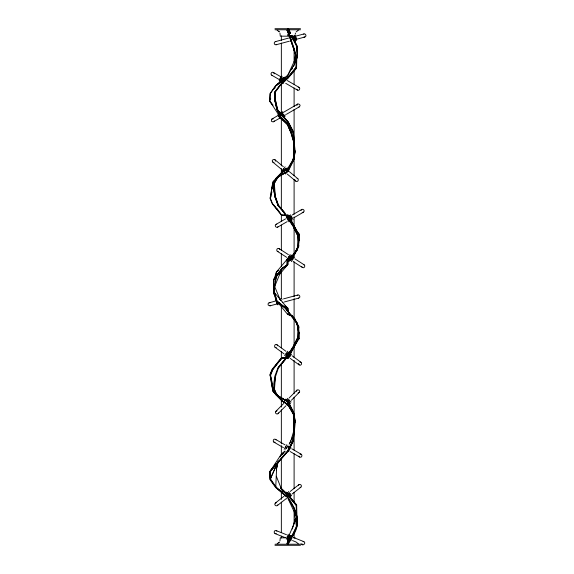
<?xml version="1.0" encoding="UTF-8"?>
<svg xmlns="http://www.w3.org/2000/svg" width="574" height="574" viewBox="0 0 574 574"><rect width="100%" height="100%" fill="white"/><g stroke="black" fill="none" stroke-linecap="round" stroke-linejoin="round"><path stroke-width="0.86" d="M293.895 141.477L293.479 158.84L287.725 168.569L282.422 171.863L273.131 181.52L271.803 187.296L270.921 194.859M293.536 158.524L293.96 141.118L292.51 131.317L287.725 122.075L276.898 109.964M294.175 151.895L294.01 158.84L288.256 168.699M294.304 146.686L294.448 140.608M294.763 151.364L292.79 161.129M275.412 161.165C275.742 157.843 270.411 159.845 272.829 162.133L281.339 169.187M298.193 330.337L297.899 337.16L293.479 346.05M298.745 333.063L296.894 323.32M299.19 332.533L299.176 332.999L297.447 323.463L285.063 307.456L276.661 300.783L274.006 291.441M296.026 68.213L296.471 57.852L293.737 48.539L287.624 31.455L293.816 49.091L296.471 58.426M296.679 505.823L288.543 495.556L281.081 488.359M296.349 526.982L296.873 517.196L293.917 508.284L287.624 497.565L275.649 486.881M270.562 99.797L270.655 98.19M280.492 117.318L287.086 123.97L290.58 131.776L293.816 142.474M281.023 117.318L287.617 123.97L291.111 131.776L294.347 142.474M276.159 487.226L270.691 479.24L270.548 471.197M292.69 440.882L287.624 450.942M293.816 432.322L293.458 414.155L287.725 404.383L282.322 401.154L273.231 391.619L269.938 374.6L272.148 369.269L281.439 357.824L288.155 357.824L297.002 341.695L287.997 357.932L281.561 357.932L272.27 369.599L270.117 375.202M294.39 431.899L293.02 441.75L288.155 451.071L276.216 464.431M272.141 188.975L272.341 187.296M271.875 191.931L270.964 196.968M273.877 183.967C274.896 179.504 278.074 175.938 282.422 174.431M272.327 370.015L278.871 361.261M281.978 77.691L281.554 77.741M296.894 105.458C297.124 102.129 302.046 104.992 299.291 106.85L286.404 114.326M296.464 391.303C296.55 388.318 301.221 390.27 299.183 392.437L291.391 400.272M295.237 422.141L293.587 412.397L287.911 401.506M294.297 61.978L295.438 54.221M274.559 294.354L273.576 292.941L273.999 291.054M274.702 286.842L276.532 275.699L282.853 267.879M295.165 34.297L295.51 33.07M298.71 246.239L298.789 245.816M293.465 160.706L295.237 151.816L294.067 141.541M293.988 158.926L294.067 158.524M275.219 281.669L276.532 275.699M272.715 185.646L273.475 182.345M272.499 186.981L273.583 182.252M276.438 468.75L277.644 463.892M276.316 470.07L277.321 464.61L279.05 460.556M274.3 279.029L276.23 272.234L278.333 270.569M274.91 278.368L276.754 271.617L287.208 259.226L291.384 257.647M279.251 274.781L287.086 265.41L287.108 259.161L292.137 257.202M295.366 518.831L292.231 529.02M295.452 518.81L293.838 524.478L287.868 538.075L290.272 540.091M295.172 521.379L295.897 518.831M292.353 535.111L288.012 537.651M293.917 430.543L290.681 441.241L289.153 444.247M294.448 430.543L293.414 433.951L294.39 431.06L295.337 421.208L293.565 412.311L288.256 401.692L286.964 400.939M291.707 439.612L292.446 437.173M292.41 441.7L292.553 441.241M293.084 441.241L288.155 450.942L270.024 471.986L270.318 477.03M280.428 79.7L280.593 80.095M281.368 77.633C281.504 75.797 278.67 81.336 280.442 79.327M288.579 77.038L280.37 84.887L274.523 92.407L274.659 94.81M296.421 58.62L297.547 55.226L297.102 45.884L294.153 39.958M294.548 64.733L295.897 60.679M296.428 59.057L297.504 55.822L297.102 46.458L292.618 37.123L289.805 35.71M279.947 540.93L280.291 537.824L285.802 537.824M278.282 362.029L282.092 357.932L272.801 369.599L270.648 375.202M288.657 539.058L287.725 541.562L288.256 541.562L288.973 539.747M296.227 31.864L298.351 30.214M277.134 543.786L279.229 542.136M288.492 539.538L288.22 540.285L288.528 539.481M287.481 539.187L288.973 535.183M288.155 538.39L292.518 535.894L297.002 526.559L297.404 517.196L294.067 507.839M287.603 540.371L288.485 538.017M288.916 536.855L289.095 536.374M289.253 535.958L289.59 534.997M289.009 538.326L287.825 541.497L287.725 544.252L289.978 539.782M288.751 540.349L288.995 539.639M290.279 536.245L290.509 535.628M289.554 539.704L291.011 535.815M289.963 540.12L291.463 536.123M286.275 539.23L288.234 534.265M290.724 541.002L292.675 536.03M276.467 463.419L270.117 471.261L270.447 476.872M289.892 443.035L290.824 440.775M274.107 121.222L274.264 120.834M301.063 210.407C301.917 207.551 305.92 210.651 303.395 212.215L293.845 217.754M278.562 412.871C277.881 415.433 274.028 413.187 275.893 411.321L283.692 403.486M272.679 369.269L270.218 375.109L271.064 378.747M274.645 286.562L282.021 268.56L287.086 265.41M274.781 182.604L277.988 177.158L288.155 171.325L293.486 160.62L295.136 150.876M270.72 478.106L277.83 462.178M280.098 456.89L281.095 454.558L284.711 451.15M270.541 478.479L278.081 461.388M296.622 56.173L287.725 75.323L283.75 78.796M298.279 246.311L294.484 253.952L291.527 257.468M297.605 249.403L288.442 261.364M294.01 346.05L298.064 337.899M296.55 341.085L290.487 351.46M297.318 339.543L298.473 337.225L298.875 326.929C296.263 321.892 294.247 314.774 287.739 313.856M298.444 338.918L298.645 332.999M298.745 338.581L296.17 342.355M298.975 338.918L299.176 338.517M296.371 515.567L296.449 511.922M296.901 515.567L296.658 504.804L288.815 495.592M296.471 527.133L292.051 536.023L287.624 538.24L289.841 540.026L287.624 544.317L288.155 544.317L290.372 540.026L288.155 538.24L292.582 536.023C301.917 524.019 295.947 508.6 288.155 497.565L275.75 486.946L276.79 464.61M287.624 171.325L292.934 160.706L294.706 151.816L293.859 142.029L290.903 132.264L287.725 124.644L280.571 117.735L269.938 101.397L270.261 93.777L275.728 85.799L287.725 75.452L294.017 64.733L296.973 55.822L296.449 46.035L292.087 37.123L287.725 34.634L287.725 35.394M288.65 30.738L288.256 30.042M293.637 431.483L294.763 421.718L293.056 412.397L287.811 401.879M287.624 451.071L292.489 441.75L293.881 431.562M279.172 542.279L278.598 542.925M280.722 79.047L281.073 78.286M288.413 353.821L288.65 353.448L284.352 360.171L278.017 367.547L274.781 376.401L273.834 383.855L273.977 389.717M296.471 341.695L287.466 357.932L296.069 342.291L298.681 338.581L298.681 332.798L296.916 323.463L284.532 307.456L276.826 301.336M277.83 504.883C276.833 507.344 273.296 504.632 275.377 503.018L284.094 496.216M298.387 485.339C299.384 482.885 302.928 485.597 300.841 487.211L292.13 494.006M284.18 449.313L286.835 444.685M288.32 451.716L290.975 447.089M281.26 84.17L274.889 92.665M291.635 69.583L292.482 68.119M293.321 66.649L294.168 65.185M287.725 78.021L296.17 67.682L296.571 57.924L290.681 39.592M288.421 170.758L288.155 171.203C280.607 174.037 272.184 180.315 274.365 189.398L275.211 196.617L278.447 205.47L284.783 212.846M287.316 259.025L290.186 254.526M291.341 261.622L294.211 257.123M286.699 356.44L288.134 354.251M285.658 358.033L293.716 345.713L297.942 337.225L298.279 326.778M285.701 358.786L278.526 367.841M287.775 355.737L284.883 360.171L278.548 367.547L275.434 376.738L274.551 387.852M296.6 342.291L299.212 338.581L299.212 332.798M287.725 357.753L281.375 358.341M270.117 471.261L280.571 455.354L283.735 452.369M285.759 355.887L288.134 352.343M285.608 357.071L289.167 351.754M286.046 357.372L289.612 352.056M287.007 356.892L287.38 356.339M289.454 354.201L289.762 353.742M290.143 353.168L290.43 352.745M288.557 356.497L288.844 356.067M289.153 355.607L290.336 353.835M285.45 449.22L287.832 445.682M286.483 448.631L286.77 448.208M287.545 447.06L287.976 446.421M288.413 446.723L288.787 446.17M288.421 447.663L289.224 446.472M289.296 447.318L289.662 446.773M287.811 450.482L269.493 471.986L269.938 479.548L275.685 487.556L285.637 495.958M288.535 449.406L288.844 448.947M289.153 448.488L289.44 448.064M289.683 447.691L290.035 447.175M288.844 258.508L290.918 255.516M289.224 258.888L291.965 254.942M288.995 260.158L289.289 259.742M289.518 259.398L292.396 255.251M289.188 260.811L292.833 255.559M289.626 261.12L293.271 255.861M290.666 260.553L293.099 257.044M273.576 280.148L277.106 274.989M273.332 181.319L270.038 198.417L272.248 203.748L281.54 215.193L288.256 215.193L290.365 219.031M274.286 88.92L275.283 87.528M284.582 355.571L287.703 351.252M288.449 358.398L291.57 354.079M278.211 226.587C276.89 228.875 273.755 225.711 276.037 224.391L285.587 218.852M290.925 257.446L291.714 256.42M287.725 261.565L288.822 260.151M289.59 259.204L297.016 249.554L298.745 240.018M288.256 261.565L289.353 260.151M290.925 258.128L289.798 259.591M291.283 257.582L294.261 254.088L298.243 246.088L297.798 235.857L293.379 226.967M292.632 255.911L297.547 249.554L299.312 240.219L299.312 234.436L296.701 230.726L288.256 215.329L287.567 215.085L296.17 230.726L298.781 234.436L298.781 240.219M293.96 254.426L294.383 253.88M294.491 254.426L294.914 253.88M275.592 376.035L274.365 383.855L274.365 387.256L274.508 389.717L275.893 392.831M278.562 367.152L284.187 360.285M281.791 170.944L285.17 166.826M285.479 174.008L287.603 171.411M288.363 170.485L288.858 169.882M273.662 181.52L282.953 171.863L287.502 169.151M275.262 180.186L273.776 183.902L273.733 189.162L274.781 196.681M290.674 441.851L291.212 441.241M275.785 178.406L282.422 171.734M276.316 178.406L282.953 171.734M289.138 398.004L296.93 390.169M287.538 401.879L289.231 400.178M278.146 413.589L285.945 405.746M281.626 454.558L285.242 451.15M281.102 455.354L283.004 453.568M276.23 463.692L269.837 471.62L270.16 479.24L276.216 487.556L286.828 496.539M280.112 85.11L287.624 78.078L296.579 67.194M280.643 85.11L288.155 78.078L296.557 68.213L296.801 57.45M280.399 80.331L283.542 77.454M279.976 81.443L284.69 77.131M280.327 81.838L285.048 77.526M281.002 81.946L281.375 81.601L281.353 112.985M281.863 81.156L283.047 80.08M284.223 78.997L285.4 77.921M281.045 82.627L282.013 81.745M282.795 81.027L283.405 80.475M282.071 215.193L281.906 214.741M284.23 78.882L284.568 78.581L284.087 78.982M284.116 79.083L287.918 75.768M274.96 91.876L274.846 99.553L276.69 108.407L280.995 118.459L287.624 124.702L290.724 132.242M275.491 91.876L275.377 99.553L277.22 108.407L281.525 118.459L288.155 124.702L291.255 132.242M281.547 80.669L281.073 81.07L281.554 80.676M281.755 80.46L275.785 85.461L270.038 93.469L269.593 101.031L272.973 105.15M276.316 85.461L278.971 83.244M276.259 85.799L283.226 79.958M287.725 31.67L287.725 28.7L289.942 32.991L288.83 33.888M288.779 33.78L289.841 32.926L287.725 28.829L288.256 28.829L290.372 32.926L288.787 34.203M288.808 34.332L290.473 32.991L288.256 28.829M276.754 271.617L278.089 270.555M290.179 491.473L298.889 484.678M288.744 494.623L289.999 493.64M277.335 505.551L286.046 498.749M278.368 115.288L271.595 119.284L271.344 121.222L273.138 121.968L279.961 118.065M297.196 295.416C299.061 293.544 301.278 297.411 298.731 298.1L284.367 301.967M299.183 392.437L298.057 392.903M275.893 411.321L277.02 410.855M287.725 541.562L288.256 541.562M285.084 170.169L286.914 169.086L283.262 171.267L284.618 170.464M287.624 264.578L282.322 267.879L273.475 279.438L273.475 291.441L276.13 300.783M287.402 265.044L281.92 268.496L273.475 280.076L274.221 292.281M285.701 170.141L286.806 169.474L285.694 170.119M287.725 171.267L277.457 177.158L275.247 180.272L273.92 183.386L273.834 189.226M300.841 487.211L300.08 487.534M275.377 503.018L276.553 502.688M283.549 112.282L297.691 104.073M280.37 117.283A1.607 0.409 60.1 0 1 280.162 117.813A1.607 0.409 60.1 0 1 279.201 116.658L279.918 116.242M281.87 115.109L283.204 114.334A1.607 0.409 60.1 0 1 283.004 113.953M282.702 170.299L286.383 168.16M282.049 171.296L287.567 168.089M282.315 171.755L287.832 168.548M282.946 172.006L284.625 171.03M286.053 170.198L286.72 169.811M292.252 214.977L301.802 209.438M290.408 217.905L291.786 217.101M277.629 227.168L287.179 221.629M277.68 176.907L287.624 171.203L292.955 160.62L294.663 151.299L293.536 141.541M288.557 38.092L275.362 41.651C273.368 42.11 274.228 45.346 276.187 44.743L289.382 41.192M276.187 44.743L276.568 44.585M303.624 34.088C305.619 32.883 307.083 36.471 304.83 37.03L296.693 39.219M298.903 107.008L299.291 106.85M271.925 119.026L273.138 118.868M303.395 212.215L302.189 212.373M276.037 224.391L276.833 224.183M275.613 301.006L268.79 302.907L268.044 303.876L268.202 305.095L269.995 305.842L277.177 303.904M269.995 305.842L270.383 305.677M287.624 258.537L291.606 257.202M276.281 533.598C273.525 534.695 273.446 529.623 276.23 530.634L286.483 534.717M287.725 542.724C284.618 543.556 289.669 544.934 288.478 543.076M295.868 36.126L304.005 33.931M294.311 38.2L295.825 37.798L295.136 36.32L295.101 37.159M283.542 298.875L297.906 295M304.83 37.03L304.012 37.023M275.362 41.651L275.771 41.593M298.322 298.15L298.731 298.1M269.17 302.742L269.995 302.742M275.104 442.267C272.219 442.949 272.88 437.926 275.491 439.332L285.041 444.879M300.051 454.134C302.936 453.453 302.276 458.475 299.664 457.069L290.114 451.523M276.288 347.614C273.346 347.988 274.523 343.058 276.977 344.737L285.895 351.252M299.858 362.036C302.799 361.656 301.623 366.592 299.176 364.913L290.25 358.398M303.079 541.555C307.004 541.834 303.366 547.108 300.869 543.887M274.975 28.7L300.475 28.7M274.975 29.769L287.725 29.769M288.55 29.769L300.475 29.769M287.725 30.013L286.663 30.408L287.725 31.276M277.099 30.214L279.229 31.864M287.624 31.455L288.256 31.527L294.347 49.091M287.725 31.527L288.256 31.527M289.375 36.176L280.291 36.176L279.947 33.07M290.25 36.176L294.914 36.176M283.965 212.846L287.725 218.084M284.352 212.911L278.06 205.628M285.881 215.085L281.662 215.085L272.37 203.418L270.218 197.815M293.888 537.824L295.165 537.824M298.351 543.786L296.227 542.136M274.975 544.231L300.475 544.231M274.975 545.3L300.475 545.3M273.999 162.492L272.829 162.133M298.25 87.14C300.876 87.14 299.728 91.445 297.454 90.125L285.716 83.316M298.781 234.436L299.312 235.161M278.175 251.599C275.542 251.469 276.883 247.215 279.108 248.642L288.385 254.634M303.359 264.557C305.992 264.679 304.643 268.933 302.419 267.506L293.142 261.514M287.065 498.914L286.555 498.706M297.067 178.349C299.664 178.787 297.827 182.848 295.789 181.169L287.28 174.116M291.384 315.435L287.208 313.856L276.754 301.192M288.256 314.48L292.238 315.815M287.725 314.48L291.707 315.815L294.362 318.929L298.344 326.929M295.875 39.384L295.825 37.798M293.644 537.565L303.897 541.648M287.258 536.747L288.736 537.336M290.222 537.924L291.7 538.512M275.061 533.612L285.314 537.694M292.475 540.543L295.804 541.878M280.743 76.729L273.375 72.446C271.638 71.363 269.981 74.268 271.782 75.223L279.488 79.7M271.782 75.223L272.162 75.381M289.734 35.516L292.683 36.994M289.942 35.889L292.152 36.994M294.067 48.438L297.002 58.426M275.986 394.79L273.03 391.497M282.953 398.657L278.01 395.802M277.78 396.11L287.725 401.814L288.729 403.701M302.72 544.626L301.845 543.772M276.23 530.634L276.898 531.129M282.659 398.801L287.768 401.786M287.309 80.539L299.047 87.356M280.392 78.373L283.104 79.951M291.707 448.746L301.257 454.292M285.508 446.995L286.885 447.799M273.898 442.109L283.448 447.655M288.256 401.814L278.089 395.859L275.879 392.745L274.551 389.631M285.45 400.336L277.558 395.859L275.348 392.745L274.02 389.631L274.02 387.852M286.957 400.953L287.409 401.226M284.718 305.87L287.617 307.671L287.739 311.388M285.228 306.559L288.256 308.439L288.256 311.89M294.864 258.817L304.141 264.808M288.751 256.779L290.092 257.64M291.434 258.508L292.776 259.376M277.386 251.34L286.663 257.331M287.567 215.085L296.148 230.554M292.123 355.801L301.049 362.323M286.139 353.412L290.006 356.239M275.104 347.327L284.022 353.842M299.664 457.069L298.918 456.093M275.491 439.332L276.072 439.921M297.454 90.125L296.715 89.157M273.375 72.446L273.956 73.034M284.776 307.836L276.654 301.4L274.121 292.216M286.634 493.496L289.511 496.546L288.837 495.714M289.741 540.091L287.624 538.39L287.768 538.01L291.987 535.894L296.55 526.179M274.86 159.665L283.362 166.718M289.31 171.64L297.813 178.693M283.477 168.885L285.321 170.413M302.419 267.506L301.723 266.501M279.108 248.642L279.66 249.26M287.122 496.969L283.326 493.654L276.309 476.212M280.743 487.907L286.376 493.181M280.829 488.847L288.012 495.556L296.17 505.4L296.342 510.071M287.452 494.795L287.818 495.14M299.176 364.913L298.523 363.45M276.977 344.737L277.615 345.778M287.352 398.291L291.111 402.065M286.978 399.425L289.985 402.446M285.852 399.045L290.358 403.579M285.472 399.425L289.985 403.953M285.099 399.798L286.29 400.996M287.739 402.46L289.605 404.333M288.306 403.78L289.231 404.713M284.223 401.944L287.725 405.466M275.685 394.611L282.322 401.283L287.624 404.448L293.379 414.177L293.816 432.409M287.531 492.542L290.451 495.649M286.412 492.133L290.796 496.79M286.024 492.499L290.408 497.156M286.283 493.554L289.382 496.84M295.789 181.169L295.215 180.085M281.482 112.64L283.951 115.317M280.37 112.224L284.704 116.924M279.983 112.583L284.309 117.29M279.588 112.949L283.922 117.648M283.047 116.156L283.47 116.622L282.408 115.446M278.16 205.693L274.96 196.982M278.971 211.756L280.004 212.904M281.396 114.886L280.385 113.767L281.762 115.295M277.515 109.921L288.256 121.946L293.12 131.267L294.491 141.118M277.429 109.964L288.256 122.075L293.185 131.783M278.175 111.263L287.725 121.946L292.589 131.267M278.699 31.154L279.172 31.721M291.527 315.621L294.484 319.137M289.97 497.572L293.888 502.178M274.781 292.948L287.086 307.671L287.208 310.57M270.117 101.828L272.808 105.107M277.895 205.176L284.087 212.732L293.615 227.225L297.942 235.857L298.358 245.88M290.717 40.776L290.48 40.41M279.459 298.911L280.119 299.75M275.061 197.047L273.834 189.398M276.661 208.276L278.813 211.053M273.812 205.083L277.938 210.421M294.591 318.592L295.014 319.137M288.37 491.531L291.628 495.749M273.231 391.698L271.703 385.721L270.82 378.158M275.348 296.119L273.576 293.579L273.576 290.91M293.127 36.112L295.524 39.642M292.087 35.531L295.682 40.826M291.649 35.832L295.244 41.127M291.212 36.133L292.539 38.092M294.806 41.428L293.005 38.781L293.249 39.283M290.774 36.435L291.298 37.21M292.876 39.534L293.163 39.965M298.207 232.879L299.276 234.501L299.076 234.099M288.335 401.857L289.081 403.35M290.458 214.791L293.113 219.412M286.318 217.194L288.973 221.815M289.411 217.316L288.923 216.448L289.655 217.768M290.014 219.412C291.743 222.547 287.251 214.339 288.987 217.539M289.913 218.256L290.179 218.737M291.205 220.574L297.102 231.322M288.155 218.02L288.557 218.751M287.624 218.02L288.126 218.816M294.835 36.887L294.519 36.485L294.44 36.994M289.92 215.831L291.908 219.612M288.952 215.135L291.936 220.803M288.485 215.386L291.463 221.055M288.012 215.637L290.996 221.306M288.564 218.974L289.066 219.914M289.267 220.308L289.561 220.861M294.232 40.18L293.393 38.515M292.733 37.138L292.231 36.815L292.919 37.547M288.579 402.345L288.787 402.754M287.725 401.692L293.034 412.311L293.68 415.547M288.399 404.799L282.853 401.154L273.662 391.554L270.469 374.6M287.624 404.318L287.868 404.799M293.996 40.697L295.101 42.921M298.545 234.099L298.745 234.501M293.91 226.967L298.329 235.857L298.774 246.088C296.162 251.132 294.146 258.243 287.639 259.161L287.517 265.346L282.451 268.496L274.006 280.076L274.408 292.066L277.185 301.4L285.386 307.829L297.504 323.614M296.794 323.255L296.973 323.614M288.736 500.09L296.894 517.64M280.571 117.735L276.768 108.816L274.681 99.984L274.803 97.214M270.469 101.397L270.648 101.828M273.977 284.912L280.342 300.166M288.155 31.455L291.255 39.749M288.256 34.634L288.399 35.007M274.803 196.279L278.017 205.535M295.266 37.949L295.38 38.343M277.543 109.125L275.333 100.228L275.183 97.709M277.012 109.125L274.803 100.228L274.358 92.665L280.729 84.17L287.911 77.461L296.048 67.194M298.81 326.778L298.889 327.202M294.067 510.178L296.471 526.559M274.114 73.422L274.164 73.831M273.92 188.724L274.702 195.44M271.351 378.158L272.241 385.721L273.561 391.497L282.853 401.283L288.155 404.448L293.91 414.177L294.347 432.409M299.276 240.018L299.291 240.484M298.372 236.05L294.146 227.304L284.618 212.732L278.426 205.176L275.333 196.279L274.451 185.165M294.103 50.218L294.103 61.877M294.103 70.839L294.103 84.292M294.103 87.879L294.103 106.707M294.103 109.397L294.103 138.98M294.103 153.33L294.103 175.744M294.103 179.332L294.103 214.296M294.103 216.986L294.103 257.339M294.103 261.816L294.103 296.787M294.103 298.58L294.103 357.753M294.103 360.443L294.103 393.621M294.103 397.208L294.103 416.035M294.103 433.069L294.103 450.109M294.103 453.69L294.103 488.661M294.103 492.248L294.103 502.106M294.103 511.972L294.103 523.631M294.103 532.593L294.103 537.974M288.155 258.537L288.155 264.578M287.208 259.226L287.208 264.987M281.353 35.875L281.353 40.359M281.353 43.043L281.353 76.22M281.353 118.359L281.353 165.879M281.353 168.569L281.353 208.922M281.353 214.296L281.353 221.471M281.353 225.058L281.353 250.164M281.353 253.751L281.353 266.3M281.353 271.681L281.353 298.58M281.353 306.652L281.353 347.894M281.353 351.482L281.353 358.65M281.353 364.031L281.353 398.105M281.353 399.899L281.353 407.066M281.353 409.757L281.353 443.831M281.353 445.625L281.353 454.586M281.353 458.174L281.353 488.661M281.353 491.351L281.353 499.423M281.353 502.106L281.353 532.593M281.353 536.181L281.353 537.974M273.719 291.04L273.719 292.74M285.163 114.506A1.607 0.409 60.1 0 1 285.02 115.073M283.872 115.252A1.607 0.409 60.1 0 1 283.42 114.685M282.681 113.021A1.607 0.409 60.1 0 1 282.688 112.827M279.201 116.658A1.607 0.409 60.1 0 1 278.691 115.245A1.607 0.409 60.1 0 1 279.251 115.324M280.736 117.304A2.676 0.689 60.1 0 1 280.607 118.746A2.676 0.689 60.1 0 1 278.742 116.386A2.676 0.689 60.1 0 1 278.225 114.133M279.043 114.57A2.676 0.689 60.1 0 1 279.409 114.994M285.013 115.962A2.676 0.689 60.1 0 1 283.836 115.74A2.676 0.689 60.1 0 1 282.157 112.569A2.676 0.689 60.1 0 1 283.039 112.246M280.32 79.872A2.676 0.466 -60.1 0 1 279.351 80.145A2.676 0.466 -60.1 0 1 281.396 76.586A2.676 0.466 -60.1 0 1 281.64 77.562M283.757 83A2.676 0.466 -60.1 0 1 283.692 81.831M291.37 41.393A2.676 0.481 75.1 0 1 291.162 41.005M290.645 36.793A2.676 0.481 75.1 0 1 290.853 37.181M291.692 41.68A2.676 0.481 75.1 0 1 291.549 41.622M294.921 37.324A2.676 0.481 75.1 0 1 295.18 35.566A2.676 0.481 75.1 0 1 296.363 39.613A2.676 0.481 75.1 0 1 295.488 39.269M278.641 303.294A1.607 0.409 75.1 0 1 278.239 303.395M283.047 302.268A1.607 0.409 75.1 0 1 282.702 302.197M282.128 299.248A1.607 0.409 75.1 0 1 282.25 299.276M277.78 303.251A1.607 0.409 75.1 0 1 277.142 303.259A1.607 0.409 75.1 0 1 276.646 300.941M278.125 303.373A2.676 0.689 75.1 0 1 277.099 303.955A2.676 0.689 75.1 0 1 276.367 299.786M280.851 300.539A2.676 0.689 75.1 0 1 281.404 298.71M287.725 168.569L287.969 168.218L287.725 168.569M284.331 78.322L282.717 79.714L284.331 78.322M283.456 171.461L283.936 171.188L283.456 171.461M292.015 36.958L292.532 37.812L292.015 36.958M286.082 400.422L286.57 400.717L286.082 400.422M280.679 113.494L281.676 114.621L280.679 113.494M283.176 116.888L282.121 115.718L283.176 116.888"/></g></svg>
